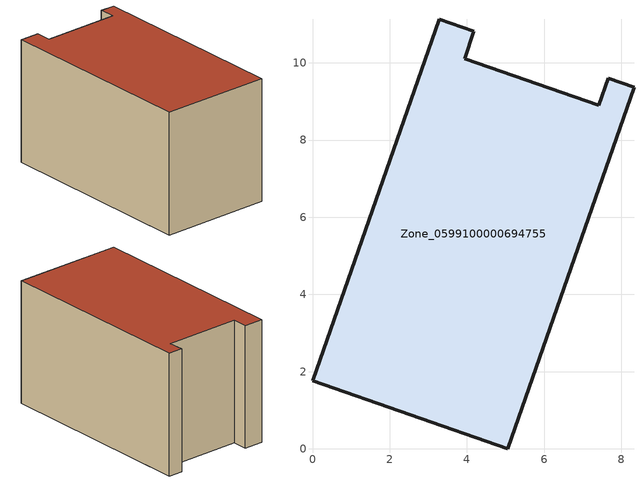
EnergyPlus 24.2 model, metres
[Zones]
Zone_0599100000694755
 floor ground (C_G): 0,1.76 3.28,11.13 4.18,10.82 3.94,10.11 7.42,8.9 7.66,9.6 8.33,9.37 5.06,0 z0
 wall outside (C_F): 8.33,9.37 7.66,9.6 7.42,8.9 3.94,10.11 4.18,10.82 3.28,11.13 0,1.76 5.06,0 8.33,9.37 z0:5.93
 roof outside (C_R): 0,1.76 5.06,0 8.33,9.37 7.66,9.6 7.42,8.9 3.94,10.11 4.18,10.82 3.28,11.13 z5.93
[BUILDING]
Pand.0599100000694755: North Axis=0; Terrain=City; Loads Convergence Tolerance Value=0.04; Temperature Convergence Tolerance Value=0.4; Solar Distribution=FullExterior; Maximum Number of Warmup Days=25; Minimum Number of Warmup Days=1
[Site:Location]
Rotterdam.The.Hague.AP_ZH_NLD Design_Conditions: Latitude=51.96; Longitude=4.45; Time Zone=1; Elevation=-4.5
[SITE:GROUNDTEMPERATURE:BUILDINGSURFACE]
18, 18, 18, 18, 18, 18, 18, 18, 18, 18, 18, 18
[MATERIAL] Thermal Absorptance=0.9; Solar Absorptance=0.7; Visible Absorptance=0.7
Name | Roughness | Thickness | Conductivity | Density | Specific Heat
G.TI.1992-2005 | MediumSmooth | 0.15 | 0.06 | 540 | 1210
F.TI.1992-2005 | Rough | 0.3 | 0.12 | 1920 | 840
R.TI.1992-2005 | MediumRough | 0.2 | 0.08 | 1500 | 1000
[CONSTRUCTION]
C_G: G.TI.1992-2005
C_F: F.TI.1992-2005
C_R: R.TI.1992-2005
[ZONE]
Zone_0599100000694755: Type=1; Multiplier=1; Ceiling Height=Autocalculate; Volume=Autocalculate; Floor Area=autocalculate; Part of Total Floor Area=Yes
[ZONEINFILTRATION:DESIGNFLOWRATE]
Infil_Zone_0599100000694755: Zone or ZoneList or Space or SpaceList=Zone_0599100000694755; Schedule=AlwaysOn; Design Flow Rate Calculation Method=Flow/Area; Flow Rate per Floor Area=0.0015; Constant Term Coefficient=1; Temperature Term Coefficient=0; Velocity Term Coefficient=0; Velocity Squared Term Coefficient=0
[HVACTEMPLATE:ZONE:IDEALLOADSAIRSYSTEM]
Zone_0599100000694755: Maximum Heating Supply Air Temperature=50; Minimum Cooling Supply Air Temperature=13; Maximum Heating Supply Air Humidity Ratio=0.0156; Minimum Cooling Supply Air Humidity Ratio=0.0077; Heating Limit=NoLimit; Cooling Limit=NoLimit; Dehumidification Control Type=ConstantSensibleHeatRatio; Cooling Sensible Heat Ratio=0.7; Dehumidification Setpoint=60; Humidification Control Type=None; Humidification Setpoint=30; Outdoor Air Method=None; Outdoor Air Flow Rate per Person=0.00944; Outdoor Air Flow Rate per Zone Floor Area=0; Outdoor Air Flow Rate per Zone=0; Demand Controlled Ventilation Type=None; Outdoor Air Economizer Type=NoEconomizer; Heat Recovery Type=None; Sensible Heat Recovery Effectiveness=0.7; Latent Heat Recovery Effectiveness=0.65
[ZONECONTROL:THERMOSTAT]
ThermostatControl_Zone_0599100000694755: Zone or ZoneList=Zone_0599100000694755; Control Type Schedule=DualSetpointControlType; Control 1=Thermostat_Zone_0599100000694755; Temperature Difference Between Cutout And Setpoint=0
[THERMOSTATSETPOINT:DUALSETPOINT]
Thermostat_Zone_0599100000694755: Heating Setpoint Temperature Schedule=HeatingSetpoint_Zone_0599100000694755; Cooling Setpoint Temperature Schedule=CoolingSetpoint_Zone_0599100000694755
[SCHEDULE:COMPACT]
HeatingSetpoint_Zone_0599100000694755: Through: 12/31, For: AllDays, Until: 24:00, 21
CoolingSetpoint_Zone_0599100000694755: Through: 12/31, For: AllDays, Until: 24:00, 24
DualSetpointControlType: Through: 12/31, For: AllDays, Until: 24:00, 4
AlwaysOn: Through: 12/31, For: AllDays, Until: 24:00, 1
